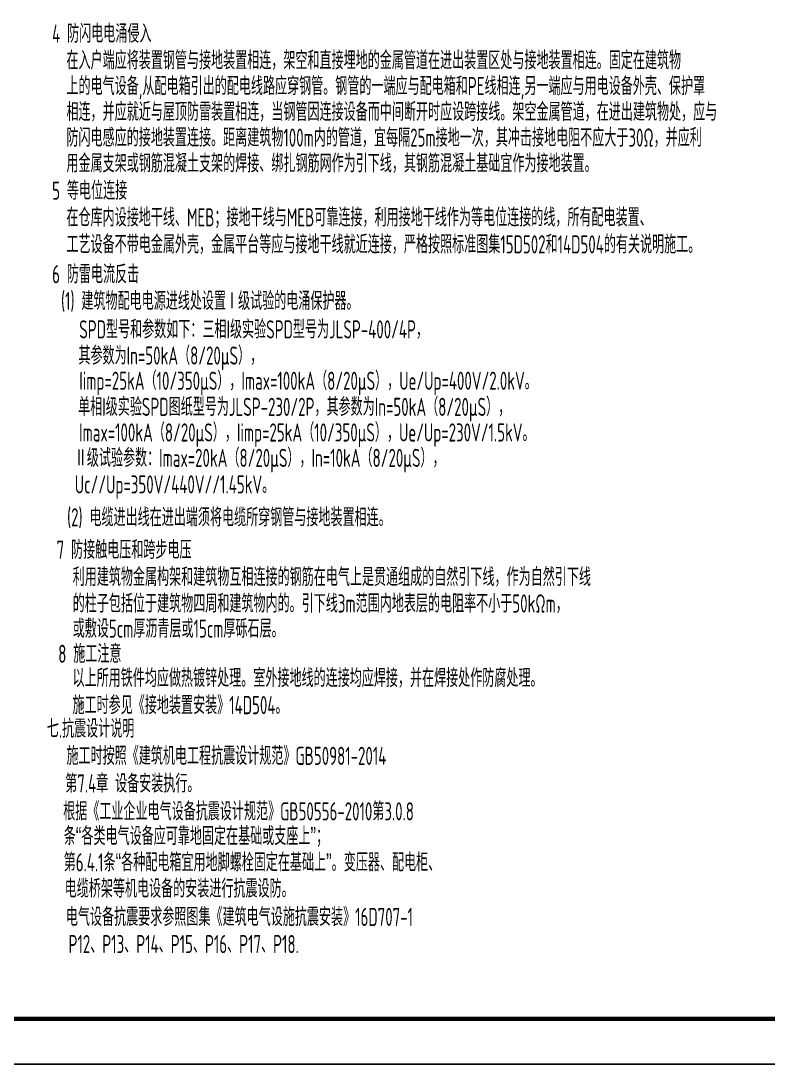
# Model space of a CAD drawing. Extents: x 4981409 to 5298492, y -444687 to -298607.
# Drawn here: x 5062327 to 5078841, y -354773 to -331729 of the extents above; entities that cross this region are included whole.
import ezdxf

# ---------------------------------------------------------------- set-up
doc = ezdxf.new("R2010")
doc.units = 0
doc.header["$LTSCALE"] = 1000
doc.header["$MEASUREMENT"] = 0
doc.layers.add('PUB_TITLE', color=4, linetype='CONTINUOUS')
doc.layers.add('电气', color=3, linetype='CONTINUOUS')
doc.styles.add('sceie', font='sceie.shx', dxfattribs={"width": 0.7, "bigfont": 'sceic.shx'})

msp = doc.modelspace()

# ---------------------------------------------------------------- linework, layer by layer
at = {"layer": 'PUB_TITLE'}
msp.add_lwpolyline([(5038830.3, -354772.7), (5098230.3, -354772.7), (5098230.3, -312772.7), (5038830.3, -312772.7)], close=True, dxfattribs=at)
at = {"layer": 'PUB_TITLE', "const_width": 100}
msp.add_lwpolyline([(5041330.3, -353772.7), (5097230.3, -353772.7), (5097230.3, -313772.7), (5041330.3, -313772.7)], close=True, dxfattribs=at)

# ---------------------------------------------------------------- texts
at = {"layer": '电气', "style": 'sceie', "width": 0.7}
for s, p in [('4 防闪电电涌侵入', (5063018.2, -332211.1)), ('在入户端应将装置钢管与接地装置相连，架空和直接埋地的金属管道在进出装置区处与接地装置相连。固定在建筑物', (5063334.3, -332801.4)), ('上的电气设备,从配电箱引出的配电线路应穿钢管。钢管的一端应与配电箱和PE线相连,另一端应与用电设备外壳、保护罩', (5063334.3, -333370.2)), ('相连，并应就近与屋顶防雷装置相连，当钢管因连接设备而中间断开时应设跨接线。架空金属管道，在进出建筑物处，应与', (5063334.3, -333939)), ('防闪电感应的接地装置连接。距离建筑物100m内的管道，宜每隔25m接地一次，其冲击接地电阻不应大于30Ω，并应利', (5063334.3, -334507.8)), ('用金属支架或钢筋混凝土支架的焊接、绑扎钢筋网作为引下线，其钢筋混凝土基础宜作为接地装置。', (5063334.3, -335076.6)), ('5 等电位连接', (5063018.2, -335680)), ('在仓库内设接地干线、MEB；接地干线与MEB可靠连接，利用接地干线作为等电位连接的线，所有配电装置、', (5063334.3, -336270.3)), ('工艺设备不带电金属外壳，金属平台等应与接地干线就近连接，严格按照标准图集15D502和14D504的有关说明施工。', (5063334.3, -336866.7)), ('6 防雷电流反击', (5063018.2, -337525.2)), ('(1) 建筑物配电电源进线处设置Ⅰ级试验的电涌保护器。', (5063214.9, -338116)), ('SPD型号和参数如下：三相I级实验SPD型号为JLSP-400/4P，', (5063616.8, -338744.3)), ('其参数为In=50kA（8/20μS），', (5063599.2, -339321.8)), ('Iimp=25kA（10/350μS），Imax=100kA（8/20μS），Ue/Up=400V/2.0kV。', (5063618.6, -339878.8)), ('单相I级实验SPD图纸型号为JLSP-230/2P，其参数为In=50kA（8/20μS），', (5063592, -340455.5)), ('Imax=100kA（8/20μS），Iimp=25kA（10/350μS），Ue/Up=230V/1.5kV。', (5063614.4, -341020.3)), ('Ⅱ级试验参数：Imax=20kA（8/20μS），In=10kA（8/20μS），', (5063518.8, -341581.8)), ('Uc//Up=350V/440V//1.45kV。', (5063518.8, -342168.6)), ('(2) 电缆进出线在进出端须将电缆所穿钢管与接地装置相连。', (5063348.5, -342895.2)), ('7 防接触电压和跨步电压', (5063117, -343612.4)), ('利用建筑物金属构架和建筑物互相连接的钢筋在电气上是贯通组成的自然引下线，作为自然引下线', (5063472.7, -344213.5)), ('的柱子包括位于建筑物四周和建筑物内的。引下线3m范围内地表层的电阻率不小于50kΩm，', (5063472.7, -344798.8)), ('或敷设5cm厚沥青层或15cm厚砾石层。', (5063472.7, -345354)), ('8 施工注意', (5063152.7, -345909.9)), ('以上所用铁件均应做热镀锌处理。室外接地线的连接均应焊接，并在焊接处作防腐处理。', (5063468.9, -346444.3)), ('施工时参见《接地装置安装》14D504。', (5063468.9, -347043.1)), ('七.抗震设计说明', (5062900.3, -347562.7)), ('施工时按照《建筑机电工程抗震设计规范》GB50981-2014', (5063335, -348163.5)), ('第7.4章 设备安装执行。', (5063307.7, -348774.3)), ('根据《工业企业电气设备抗震设计规范》GB50556-2010第3.0.8', (5063262.3, -349389.8)), ('条“各类电气设备应可靠地固定在基础或支座上”；', (5063274.5, -349935.3)), ('第6.4.1条“各种配电箱宜用地脚螺栓固定在基础上”。变压器、配电柜、', (5063273.9, -350515.5)), ('电缆桥架等机电设备的安装进行抗震设防。', (5063295.3, -351095.5)), ('电气设备抗震要求参照图集《建筑电气设施抗震安装》16D707-1', (5063321.3, -351721.1)), ('P12、P13、P14、P15、P16、P17、P18.', (5063380.5, -352321.6))]:
    msp.add_text(s, height=400.5, dxfattribs=at).set_placement(p)

doc.saveas('drawing.dxf')
